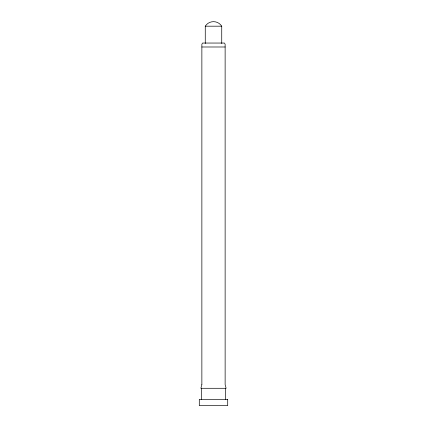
<?xml version="1.0" encoding="UTF-8"?>
<svg xmlns="http://www.w3.org/2000/svg" width="427" height="427" viewBox="0 0 427 427"><rect width="100%" height="100%" fill="white"/><g stroke="black" fill="none" stroke-linecap="round" stroke-linejoin="round"><path stroke-width="0.64" d="M205.264 43.522L205.264 26.186C209.161 20.154 217.839 20.154 221.736 26.186L221.736 43.522M205.264 26.186L221.736 26.186M201.864 46.991L225.136 46.991M225.531 388.292L225.531 399.341M201.469 388.292L201.469 399.341M201.864 384.615L200.877 388.292L226.123 388.292L225.136 384.615L225.13 44.232L224.447 43.047L202.553 43.047L201.87 44.232L201.864 384.615M227.703 399.341L199.297 399.341L199.297 405.65L227.703 405.65L227.703 399.341"/></g></svg>
